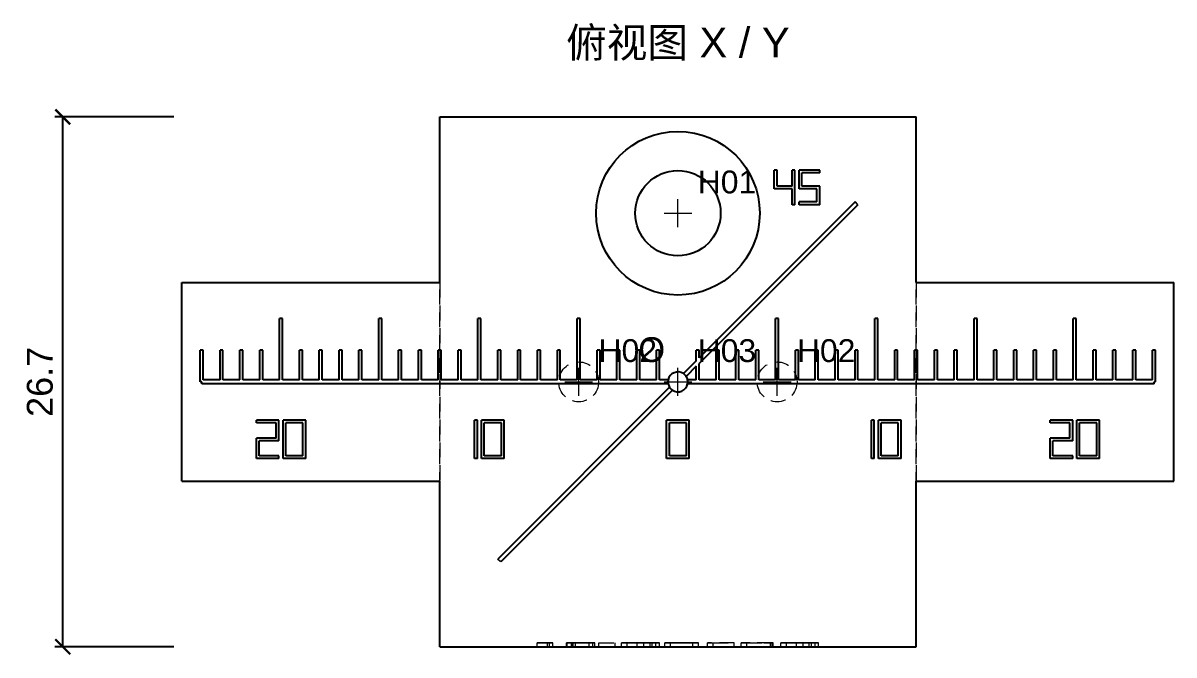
# Model space of a CAD drawing. Header units: millimetres. Extents: x 11 to 336, y 32 to 137.
# Drawn here: x 47.5 to 105.5, y 32.2 to 64.1 of the extents above; entities that cross this region are included whole.
import ezdxf
from ezdxf.enums import TextEntityAlignment as Align

# ---------------------------------------------------------------- set-up
doc = ezdxf.new("R2010")
doc.units = ezdxf.units.MM
doc.linetypes.add('WP_HIDDEN', pattern=[2.3, 1.5, -0.8])
for name, color, linetype, lineweight in [('ANNOTATIONS', 7, 'CONTINUOUS', 18), ('DIMENSIONS', 7, 'CONTINUOUS', 18), ('HIDDEN', 7, 'WP_HIDDEN', 13), ('VISIBLE', 7, 'CONTINUOUS', 25)]:
    doc.layers.add(name, color=color, linetype=linetype, lineweight=lineweight)
doc.styles.add('CJK', font='Arial Unicode.ttf')
doc.styles.add('OpenSansCondensed-Light', font='OpenSansCondensed-Light.ttf')
doc.dimstyles.new('EZDXF', dxfattribs={"dimtxt": 0.25, "dimasz": 0.175, "dimexe": 0.375, "dimexo": 0.125, "dimgap": 0.1, "dimtad": 1, "dimlfac": 100, "dimzin": 12, "dimdsep": 46, "dimtxsty": 'OpenSansCondensed-Light', "dimblk": 'ARCHTICK', "dimcen": 2.5, "dimazin": 3, "dimtfac": 0.5, "dimtmove": 2, "dimatfit": 3})

# ---------------------------------------------------------------- blocks, each defined once
blk = doc.blocks.new('_ARCHTICK')
at = {"color": 0, "linetype": 'BYBLOCK', "const_width": 0.15}
blk.add_lwpolyline([(-0.5, -0.5), (0.5, 0.5)], dxfattribs=at)

msp = doc.modelspace()

# ---------------------------------------------------------------- linework, layer by layer
at = {"layer": 'ANNOTATIONS'}
for p, q in [((80.5, 53.8), (80.5, 55.2)), ((79.8, 54.5), (81.2, 54.5)), ((75.5, 45.3), (75.5, 46.7)), ((80.5, 45.3), (80.5, 46.7)), ((85.5, 45.3), (85.5, 46.7)), ((74.8, 46), (76.2, 46)), ((79.8, 46), (81.2, 46)), ((84.8, 46), (86.2, 46))]:
    msp.add_line(p, q, dxfattribs=at)
at = {"layer": 'HIDDEN', "ltscale": 0.5}
for p, q in [((68.5, 32.65), (68.5, 59.35)), ((92.5, 32.65), (92.5, 59.35)), ((68.5, 51), (68.5, 41)), ((92.5, 51), (92.5, 41)), ((73.40695, 32.65), (73.40695, 32.85)), ((73.93601, 32.65), (73.93601, 32.85)), ((74.20053, 32.85), (73.93601, 32.85)), ((73.93601, 32.65), (74.20053, 32.65)), ((74.03006, 32.65), (74.03006, 32.85)), ((74.03006, 32.85), (74.20053, 32.85)), ((74.20053, 32.65), (74.03006, 32.65)), ((74.20053, 32.65), (74.20053, 32.85)), ((74.87802, 32.65), (74.87802, 32.85)), ((74.87802, 32.85), (75.15578, 32.85)), ((75.15578, 32.65), (74.87802, 32.65)), ((75.17341, 32.85), (74.92505, 32.85)), ((74.92505, 32.65), (74.92505, 32.85)), ((74.92505, 32.85), (75.13373, 32.85)), ((75.13373, 32.65), (74.92505, 32.65)), ((74.92505, 32.65), (75.17341, 32.65)), ((75.13373, 32.65), (75.13373, 32.85)), ((75.13373, 32.85), (76.20508, 32.85)), ((76.20508, 32.65), (75.13373, 32.65)), ((75.15578, 32.65), (75.15578, 32.85)), ((75.17341, 32.65), (75.17341, 32.85)), ((75.34536, 32.85), (75.22926, 32.85)), ((75.22926, 32.65), (75.22926, 32.85)), ((75.22926, 32.65), (75.34536, 32.65)), ((76.20508, 32.85), (75.34536, 32.85)), ((75.34536, 32.65), (75.34536, 32.85)), ((75.34536, 32.65), (76.20508, 32.65)), ((76.02578, 32.65), (76.02578, 32.85)), ((76.20508, 32.65), (76.20508, 32.85)), ((76.30648, 32.65), (76.30648, 32.85)), ((76.52251, 32.65), (76.52251, 32.85)), ((76.52251, 32.85), (77.3352, 32.85)), ((77.3352, 32.65), (76.52251, 32.65)), ((77.3352, 32.65), (77.3352, 32.85)), ((77.66587, 32.65), (77.66587, 32.85)), ((77.66587, 32.85), (78.62111, 32.85)), ((77.95097, 32.85), (77.66587, 32.85)), ((78.62111, 32.65), (77.66587, 32.65)), ((77.66587, 32.65), (77.95097, 32.65)), ((78.28163, 32.85), (77.95097, 32.85)), ((77.95097, 32.65), (77.95097, 32.85)), ((77.95097, 32.85), (78.56379, 32.85)), ((78.63287, 32.85), (77.95097, 32.85)), ((77.95097, 32.65), (78.28163, 32.65)), ((78.56379, 32.65), (77.95097, 32.65)), ((77.95097, 32.65), (78.63287, 32.65)), ((78.44035, 32.65), (78.44035, 32.85)), ((78.7813, 32.65), (78.7813, 32.85)), ((79.20601, 32.85), (78.92091, 32.85)), ((78.92091, 32.65), (79.20601, 32.65)), ((79.09432, 32.65), (79.09432, 32.85)), ((79.18985, 32.85), (79.5646, 32.85)), ((79.5646, 32.65), (79.18985, 32.65)), ((79.5646, 32.85), (79.20601, 32.85)), ((79.20601, 32.65), (79.20601, 32.85)), ((79.20601, 32.65), (79.5646, 32.65)), ((79.38824, 32.65), (79.38824, 32.85)), ((79.5646, 32.65), (79.5646, 32.85)), ((79.83941, 32.65), (79.83941, 32.85)), ((79.83941, 32.85), (80.12452, 32.85)), ((80.12452, 32.65), (79.83941, 32.65)), ((80.12452, 32.65), (80.12452, 32.85)), ((81.24876, 32.65), (81.24876, 32.85)), ((81.24876, 32.85), (81.53387, 32.85)), ((81.53387, 32.65), (81.24876, 32.65)), ((81.53387, 32.65), (81.53387, 32.85)), ((81.99679, 32.65), (81.99679, 32.85)), ((81.99679, 32.85), (82.2819, 32.85)), ((83.34295, 32.85), (81.99679, 32.85)), ((82.2819, 32.65), (81.99679, 32.65)), ((81.99679, 32.65), (83.34295, 32.65)), ((82.2819, 32.65), (82.2819, 32.85)), ((82.2819, 32.85), (83.34295, 32.85)), ((83.34295, 32.65), (82.2819, 32.65)), ((83.34295, 32.65), (83.34295, 32.85)), ((83.68831, 32.65), (83.68831, 32.85)), ((83.68831, 32.85), (85.24609, 32.85)), ((85.29606, 32.85), (83.68831, 32.85)), ((85.24609, 32.65), (83.68831, 32.65)), ((83.68831, 32.65), (85.29606, 32.65)), ((85.24609, 32.85), (83.97341, 32.85)), ((83.97341, 32.65), (83.97341, 32.85)), ((83.97341, 32.85), (85.16526, 32.85)), ((83.97341, 32.85), (85.29606, 32.85)), ((85.29606, 32.65), (83.97341, 32.65)), ((83.97341, 32.65), (85.16526, 32.65)), ((83.97341, 32.65), (85.24609, 32.65)), ((85.16526, 32.65), (85.16526, 32.85)), ((85.24609, 32.65), (85.24609, 32.85)), ((85.29606, 32.65), (85.29606, 32.85)), ((85.69432, 32.65), (85.69432, 32.85)), ((85.69432, 32.85), (86.64957, 32.85)), ((85.97943, 32.85), (85.69432, 32.85)), ((86.64957, 32.65), (85.69432, 32.65)), ((85.69432, 32.65), (85.97943, 32.65)), ((86.31009, 32.85), (85.97943, 32.85)), ((85.97943, 32.65), (85.97943, 32.85)), ((85.97943, 32.85), (86.59225, 32.85)), ((86.66132, 32.85), (85.97943, 32.85)), ((85.97943, 32.65), (86.31009, 32.65)), ((86.59225, 32.65), (85.97943, 32.65)), ((85.97943, 32.65), (86.66132, 32.65)), ((86.4688, 32.65), (86.4688, 32.85)), ((86.80975, 32.65), (86.80975, 32.85)), ((87.23447, 32.85), (86.94937, 32.85)), ((86.94937, 32.65), (87.23447, 32.65)), ((87.12278, 32.65), (87.12278, 32.85)), ((87.2183, 32.85), (87.59305, 32.85)), ((87.59305, 32.65), (87.2183, 32.65)), ((87.59305, 32.85), (87.23447, 32.85)), ((87.23447, 32.65), (87.23447, 32.85)), ((87.23447, 32.65), (87.59305, 32.65)), ((87.4167, 32.65), (87.4167, 32.85)), ((87.59305, 32.65), (87.59305, 32.85))]:
    msp.add_line(p, q, dxfattribs=at)
for points in [[(73.68544, 32.85), (73.53829, 32.85), (73.40695, 32.85)], [(73.40695, 32.85), (73.6149, 32.85), (73.79492, 32.85)], [(73.79492, 32.65), (73.61406, 32.65), (73.40695, 32.65)], [(73.40695, 32.65), (73.53925, 32.65), (73.68544, 32.65)], [(73.93601, 32.85), (73.8256, 32.85), (73.68544, 32.85)], [(73.68544, 32.65), (73.82475, 32.65), (73.93601, 32.65)], [(73.79492, 32.85), (73.87189, 32.85), (73.93674, 32.85), (73.98946, 32.85), (74.03006, 32.85)], [(74.03006, 32.65), (73.98872, 32.65), (73.93543, 32.65), (73.87066, 32.65), (73.79492, 32.65)], [(75.09038, 32.85), (75.00739, 32.85), (74.94434, 32.85), (74.90121, 32.85), (74.87802, 32.85)], [(74.87802, 32.65), (74.90084, 32.65), (74.94379, 32.65), (75.0071, 32.65), (75.09038, 32.65)], [(75.57021, 32.85), (75.43, 32.85), (75.30329, 32.85), (75.19008, 32.85), (75.09038, 32.85)], [(75.09038, 32.65), (75.19124, 32.65), (75.30563, 32.65), (75.43242, 32.65), (75.57021, 32.65)], [(75.15578, 32.85), (75.17631, 32.85), (75.20703, 32.85), (75.24795, 32.85), (75.29906, 32.85)], [(75.29906, 32.65), (75.24745, 32.65), (75.20642, 32.65), (75.17594, 32.65), (75.15578, 32.65)], [(75.33507, 32.85), (75.24322, 32.85), (75.17341, 32.85)], [(75.17341, 32.65), (75.24329, 32.65), (75.33507, 32.65)], [(75.22926, 32.85), (75.63634, 32.85)], [(75.63634, 32.65), (75.42712, 32.65), (75.22926, 32.65)], [(75.29906, 32.85), (75.42306, 32.85), (75.57021, 32.85)], [(75.57021, 32.65), (75.42319, 32.65), (75.29906, 32.65)], [(75.5658, 32.85), (75.44419, 32.85), (75.33507, 32.85)], [(75.33507, 32.65), (75.44432, 32.65), (75.5658, 32.65)], [(75.89866, 32.85), (75.75189, 32.85), (75.5658, 32.85)], [(75.5658, 32.65), (75.75122, 32.65), (75.89866, 32.65)], [(75.57021, 32.85), (75.74656, 32.85), (75.89352, 32.85)], [(76.13601, 32.85), (76.02294, 32.85), (75.89095, 32.85), (75.74004, 32.85), (75.57021, 32.85)], [(75.57021, 32.65), (75.73732, 32.65), (75.88922, 32.65), (76.02282, 32.65), (76.13601, 32.65)], [(75.89352, 32.65), (75.74668, 32.65), (75.57021, 32.65)], [(75.63634, 32.85), (75.77191, 32.85), (75.89646, 32.85), (76.00999, 32.85), (76.11249, 32.85)], [(76.11249, 32.65), (76.01023, 32.65), (75.89611, 32.65), (75.63634, 32.65)], [(75.89352, 32.85), (75.95139, 32.85), (75.99272, 32.85), (76.01752, 32.85), (76.02578, 32.85)], [(76.02578, 32.65), (76.01776, 32.65), (75.99324, 32.65), (75.95183, 32.65), (75.89352, 32.65)], [(76.02578, 32.85), (76.01784, 32.85), (75.994, 32.85), (75.95428, 32.85), (75.89866, 32.85)], [(75.89866, 32.65), (75.95471, 32.65), (75.9945, 32.65), (76.01806, 32.65), (76.02578, 32.65)], [(76.11249, 32.85), (76.19736, 32.85), (76.25798, 32.85), (76.29436, 32.85), (76.30648, 32.85)], [(76.30648, 32.65), (76.29472, 32.65), (76.25867, 32.65), (76.19779, 32.65), (76.11249, 32.65)], [(76.30648, 32.85), (76.29582, 32.85), (76.26386, 32.85), (76.21059, 32.85), (76.13601, 32.85)], [(76.13601, 32.65), (76.21078, 32.65), (76.26422, 32.65), (76.29603, 32.65), (76.30648, 32.65)], [(78.44035, 32.85), (78.37642, 32.85), (78.28163, 32.85)], [(78.28163, 32.65), (78.37604, 32.65), (78.44035, 32.65)], [(78.57041, 32.85), (78.44035, 32.85)], [(78.44035, 32.65), (78.57041, 32.65)], [(78.56379, 32.85), (78.6562, 32.85), (78.73794, 32.85), (78.80903, 32.85), (78.86947, 32.85)], [(78.86947, 32.65), (78.80799, 32.65), (78.73624, 32.65), (78.56379, 32.65)], [(78.71516, 32.85), (78.57041, 32.85)], [(78.57041, 32.65), (78.71516, 32.65)], [(78.62111, 32.85), (78.7565, 32.85), (78.87462, 32.85), (78.97547, 32.85), (79.05905, 32.85)], [(79.05905, 32.65), (78.97229, 32.65), (78.86939, 32.65), (78.75183, 32.65), (78.62111, 32.65)], [(78.98337, 32.85), (78.91985, 32.85), (78.84026, 32.85), (78.7446, 32.85), (78.63287, 32.85)], [(78.63287, 32.65), (78.74195, 32.65), (78.83754, 32.65), (78.91836, 32.65), (78.98337, 32.65)], [(78.92091, 32.85), (78.80701, 32.85), (78.71516, 32.85)], [(78.71516, 32.65), (78.80866, 32.65), (78.92091, 32.65)], [(79.23981, 32.85), (79.15549, 32.85), (79.05097, 32.85), (78.92624, 32.85), (78.7813, 32.85)], [(78.7813, 32.85), (78.88086, 32.85), (78.95324, 32.85)], [(78.95324, 32.65), (78.88047, 32.65), (78.7813, 32.65)], [(78.7813, 32.65), (78.92173, 32.65), (79.04629, 32.65), (79.15292, 32.65), (79.23981, 32.65)], [(78.86947, 32.85), (78.96647, 32.85), (79.03701, 32.85)], [(79.03701, 32.65), (78.96636, 32.65), (78.86947, 32.65)], [(78.95324, 32.85), (79.18985, 32.85)], [(79.18985, 32.65), (78.95324, 32.65)], [(79.09432, 32.85), (79.08739, 32.85), (79.06658, 32.85), (79.03191, 32.85), (78.98337, 32.85)], [(78.98337, 32.65), (79.03188, 32.65), (79.06662, 32.65), (79.08742, 32.65), (79.09432, 32.65)], [(79.03701, 32.85), (79.07999, 32.85), (79.09432, 32.85)], [(79.09432, 32.65), (79.07999, 32.65), (79.03701, 32.65)], [(79.05905, 32.85), (79.19389, 32.85), (79.2986, 32.85)], [(79.2986, 32.65), (79.19409, 32.65), (79.05905, 32.65)], [(79.38824, 32.85), (79.37897, 32.85), (79.35114, 32.85), (79.30475, 32.85), (79.23981, 32.85)], [(79.23981, 32.65), (79.3048, 32.65), (79.35132, 32.65), (79.37909, 32.65), (79.38824, 32.65)], [(79.2986, 32.85), (79.33782, 32.85), (79.36583, 32.85), (79.38264, 32.85), (79.38824, 32.85)], [(79.38824, 32.65), (79.38267, 32.65), (79.36587, 32.65), (79.33783, 32.65), (79.2986, 32.65)], [(79.92171, 32.85), (79.8857, 32.85), (79.85999, 32.85), (79.84456, 32.85), (79.83941, 32.85)], [(79.83941, 32.65), (79.84413, 32.65), (79.85888, 32.65), (79.88449, 32.65), (79.92171, 32.65)], [(80.19653, 32.85), (80.10716, 32.85), (80.03156, 32.85), (79.96975, 32.85), (79.92171, 32.85)], [(79.92171, 32.65), (79.9697, 32.65), (80.03169, 32.65), (80.10745, 32.65), (80.19653, 32.65)], [(80.12452, 32.85), (80.13756, 32.85), (80.17669, 32.85)], [(80.17669, 32.65), (80.13692, 32.65), (80.12452, 32.65)], [(80.17669, 32.85), (80.2476, 32.85), (80.35598, 32.85)], [(80.35598, 32.65), (80.24763, 32.65), (80.17669, 32.65)], [(80.69178, 32.85), (80.5473, 32.85), (80.4166, 32.85), (80.29967, 32.85), (80.19653, 32.85)], [(80.19653, 32.65), (80.30234, 32.65), (80.4209, 32.65), (80.5511, 32.65), (80.69178, 32.65)], [(80.35598, 32.85), (80.49724, 32.85), (80.6668, 32.85)], [(80.6668, 32.65), (80.49812, 32.65), (80.35598, 32.65)], [(80.6668, 32.85), (80.81275, 32.85), (80.93611, 32.85), (81.03687, 32.85), (81.11503, 32.85)], [(81.11503, 32.65), (81.03396, 32.65), (80.93057, 32.65), (80.80726, 32.65), (80.6668, 32.65)], [(81.19512, 32.85), (81.09175, 32.85), (80.9734, 32.85), (80.84008, 32.85), (80.69178, 32.85)], [(80.69178, 32.65), (80.83598, 32.65), (80.96885, 32.65), (81.089, 32.65), (81.19512, 32.65)], [(81.11503, 32.85), (81.17354, 32.85), (81.21533, 32.85), (81.24041, 32.85), (81.24876, 32.85)], [(81.24876, 32.65), (81.24159, 32.65), (81.21841, 32.65), (81.17682, 32.65), (81.11503, 32.65)], [(81.46039, 32.85), (81.41625, 32.85), (81.35733, 32.85), (81.28362, 32.85), (81.19512, 32.85)], [(81.19512, 32.65), (81.28298, 32.65), (81.35681, 32.65), (81.41605, 32.65), (81.46039, 32.65)], [(81.53387, 32.85), (81.5155, 32.85), (81.46039, 32.85)], [(81.46039, 32.65), (81.49353, 32.65), (81.5164, 32.65), (81.53387, 32.65)], [(86.4688, 32.85), (86.40488, 32.85), (86.31009, 32.85)], [(86.31009, 32.65), (86.4045, 32.65), (86.4688, 32.65)], [(86.59886, 32.85), (86.4688, 32.85)], [(86.4688, 32.65), (86.59886, 32.65)], [(86.59225, 32.85), (86.68465, 32.85), (86.7664, 32.85), (86.83749, 32.85), (86.89793, 32.85)], [(86.89793, 32.65), (86.83644, 32.65), (86.7647, 32.65), (86.59225, 32.65)], [(86.74362, 32.85), (86.59886, 32.85)], [(86.59886, 32.65), (86.74362, 32.65)], [(86.64957, 32.85), (86.78495, 32.85), (86.90307, 32.85), (87.00392, 32.85), (87.08751, 32.85)], [(87.08751, 32.65), (87.00075, 32.65), (86.89784, 32.65), (86.78028, 32.65), (86.64957, 32.65)], [(87.01182, 32.85), (86.94831, 32.85), (86.86872, 32.85), (86.77306, 32.85), (86.66132, 32.85)], [(86.66132, 32.65), (86.7704, 32.65), (86.86599, 32.65), (86.94682, 32.65), (87.01182, 32.65)], [(86.94937, 32.85), (86.83547, 32.85), (86.74362, 32.85)], [(86.74362, 32.65), (86.83711, 32.65), (86.94937, 32.65)], [(87.26827, 32.85), (87.18395, 32.85), (87.07943, 32.85), (86.95469, 32.85), (86.80975, 32.85)], [(86.80975, 32.85), (86.90932, 32.85), (86.9817, 32.85)], [(86.9817, 32.65), (86.90893, 32.65), (86.80975, 32.65)], [(86.80975, 32.65), (86.95019, 32.65), (87.07475, 32.65), (87.18138, 32.65), (87.26827, 32.65)], [(86.89793, 32.85), (86.99492, 32.85), (87.06546, 32.85)], [(87.06546, 32.65), (86.99482, 32.65), (86.89793, 32.65)], [(86.9817, 32.85), (87.2183, 32.85)], [(87.2183, 32.65), (86.9817, 32.65)], [(87.12278, 32.85), (87.11584, 32.85), (87.09504, 32.85), (87.06037, 32.85), (87.01182, 32.85)], [(87.01182, 32.65), (87.06033, 32.65), (87.09507, 32.65), (87.11588, 32.65), (87.12278, 32.65)], [(87.06546, 32.85), (87.10845, 32.85), (87.12278, 32.85)], [(87.12278, 32.65), (87.10845, 32.65), (87.06546, 32.65)], [(87.08751, 32.85), (87.22234, 32.85), (87.32705, 32.85)], [(87.32705, 32.65), (87.22255, 32.65), (87.08751, 32.65)], [(87.4167, 32.85), (87.40742, 32.85), (87.37959, 32.85), (87.33321, 32.85), (87.26827, 32.85)], [(87.26827, 32.65), (87.33325, 32.65), (87.37977, 32.65), (87.40754, 32.65), (87.4167, 32.65)], [(87.32705, 32.85), (87.36627, 32.85), (87.39429, 32.85), (87.4111, 32.85), (87.4167, 32.85)], [(87.4167, 32.65), (87.41112, 32.65), (87.39433, 32.65), (87.36629, 32.65), (87.32705, 32.65)]]:
    msp.add_lwpolyline(points, dxfattribs=at)
for centre, radius in [((75.5, 46), 1.005), ((85.5, 46), 1.005), ((80.5, 46), 0.5)]:
    msp.add_circle(centre, radius, dxfattribs=at)
at = {"layer": 'VISIBLE'}
for p, q in [((68.5, 51), (68.5, 59.35)), ((68.5, 59.35), (92.5, 59.35)), ((92.5, 51), (92.5, 59.35)), ((85.355, 55.73), (85.355, 56.67)), ((85.495, 56.67), (85.355, 56.67)), ((85.495, 55.87), (85.495, 56.67)), ((86.255, 55.87), (86.255, 56.67)), ((86.395, 56.67), (86.255, 56.67)), ((86.395, 54.93), (86.395, 56.67)), ((86.605, 55.73), (86.605, 56.67)), ((87.645, 56.67), (86.605, 56.67)), ((87.645, 56.53), (86.745, 56.53)), ((86.745, 55.87), (86.745, 56.53)), ((87.645, 56.53), (87.645, 56.67)), ((86.255, 55.73), (85.355, 55.73)), ((86.255, 55.87), (85.495, 55.87)), ((86.255, 54.93), (86.255, 55.73)), ((87.505, 55.73), (86.605, 55.73)), ((87.645, 55.87), (86.745, 55.87)), ((87.505, 55.07), (87.505, 55.73)), ((87.645, 54.93), (87.645, 55.87)), ((89.42929, 55.07071), (81.575, 47.21642)), ((89.57071, 54.92929), (81.575, 46.93358)), ((86.395, 54.93), (86.255, 54.93)), ((86.605, 54.93), (86.605, 55.07)), ((87.505, 55.07), (86.605, 55.07)), ((87.645, 54.93), (86.605, 54.93)), ((89.57071, 54.92929), (89.42929, 55.07071)), ((55.5, 51), (68.5, 51)), ((55.5, 41), (55.5, 51)), ((92.5, 51), (105.5, 51)), ((105.5, 41), (105.5, 51)), ((60.425, 46.1), (60.425, 49.2)), ((60.575, 49.2), (60.425, 49.2)), ((60.575, 46.1), (60.575, 49.2)), ((65.425, 46.1), (65.425, 49.2)), ((65.575, 49.2), (65.425, 49.2)), ((65.575, 46.1), (65.575, 49.2)), ((70.425, 46.1), (70.425, 49.2)), ((70.575, 49.2), (70.425, 49.2)), ((70.575, 46.1), (70.575, 49.2)), ((75.425, 46.1), (75.425, 49.2)), ((75.575, 49.2), (75.425, 49.2)), ((75.575, 46.1), (75.575, 49.2)), ((85.425, 46.1), (85.425, 49.2)), ((85.575, 49.2), (85.425, 49.2)), ((85.575, 46.1), (85.575, 49.2)), ((90.425, 46.1), (90.425, 49.2)), ((90.575, 49.2), (90.425, 49.2)), ((90.575, 46.1), (90.575, 49.2)), ((95.425, 46.1), (95.425, 49.2)), ((95.575, 49.2), (95.425, 49.2)), ((95.575, 46.1), (95.575, 49.2)), ((100.425, 46.1), (100.425, 49.2)), ((100.575, 49.2), (100.425, 49.2)), ((100.575, 46.1), (100.575, 49.2)), ((56.425, 46), (56.425, 47.6)), ((56.575, 47.6), (56.425, 47.6)), ((56.575, 46.1), (56.575, 47.6)), ((57.425, 46.1), (57.425, 47.6)), ((57.575, 47.6), (57.425, 47.6)), ((57.575, 46.1), (57.575, 47.6)), ((58.425, 46.1), (58.425, 47.6)), ((58.575, 47.6), (58.425, 47.6)), ((58.575, 46.1), (58.575, 47.6)), ((59.425, 46.1), (59.425, 47.6)), ((59.575, 47.6), (59.425, 47.6)), ((59.575, 46.1), (59.575, 47.6)), ((61.425, 46.1), (61.425, 47.6)), ((61.575, 47.6), (61.425, 47.6)), ((61.575, 46.1), (61.575, 47.6)), ((62.425, 46.1), (62.425, 47.6)), ((62.575, 47.6), (62.425, 47.6)), ((62.575, 46.1), (62.575, 47.6)), ((63.425, 46.1), (63.425, 47.6)), ((63.575, 47.6), (63.425, 47.6)), ((63.575, 46.1), (63.575, 47.6)), ((64.425, 46.1), (64.425, 47.6)), ((64.575, 47.6), (64.425, 47.6)), ((64.575, 46.1), (64.575, 47.6)), ((66.425, 46.1), (66.425, 47.6)), ((66.575, 47.6), (66.425, 47.6)), ((66.575, 46.1), (66.575, 47.6)), ((67.425, 46.1), (67.425, 47.6)), ((67.575, 47.6), (67.425, 47.6)), ((67.575, 46.1), (67.575, 47.6)), ((68.425, 46.1), (68.425, 47.6)), ((68.575, 47.6), (68.425, 47.6)), ((68.575, 46.1), (68.575, 47.6)), ((69.425, 46.1), (69.425, 47.6)), ((69.575, 47.6), (69.425, 47.6)), ((69.575, 46.1), (69.575, 47.6)), ((71.425, 46.1), (71.425, 47.6)), ((71.575, 47.6), (71.425, 47.6)), ((71.575, 46.1), (71.575, 47.6)), ((72.425, 46.1), (72.425, 47.6)), ((72.575, 47.6), (72.425, 47.6)), ((72.575, 46.1), (72.575, 47.6)), ((73.425, 46.1), (73.425, 47.6)), ((73.575, 47.6), (73.425, 47.6)), ((73.575, 46.1), (73.575, 47.6)), ((74.425, 46.1), (74.425, 47.6)), ((74.575, 47.6), (74.425, 47.6)), ((74.575, 46.1), (74.575, 47.6)), ((76.425, 46.1), (76.425, 47.6)), ((76.575, 47.6), (76.425, 47.6)), ((76.575, 46.1), (76.575, 47.6)), ((77.425, 46.1), (77.425, 47.6)), ((77.575, 47.6), (77.425, 47.6)), ((77.575, 46.1), (77.575, 47.6)), ((78.425, 46.1), (78.425, 47.6)), ((78.575, 47.6), (78.425, 47.6)), ((78.575, 46.1), (78.575, 47.6)), ((79.425, 46.1), (79.425, 47.6)), ((79.575, 47.6), (79.425, 47.6)), ((79.575, 46.1), (79.575, 47.6)), ((81.425, 47.06642), (81.425, 47.6)), ((81.575, 47.6), (81.425, 47.6)), ((81.575, 47.21642), (81.575, 47.6)), ((82.425, 46.1), (82.425, 47.6)), ((82.575, 47.6), (82.425, 47.6)), ((82.575, 46.1), (82.575, 47.6)), ((83.425, 46.1), (83.425, 47.6)), ((83.575, 47.6), (83.425, 47.6)), ((83.575, 46.1), (83.575, 47.6)), ((84.425, 46.1), (84.425, 47.6)), ((84.575, 47.6), (84.425, 47.6)), ((84.575, 46.1), (84.575, 47.6)), ((86.425, 46.1), (86.425, 47.6)), ((86.575, 47.6), (86.425, 47.6)), ((86.575, 46.1), (86.575, 47.6)), ((87.425, 46.1), (87.425, 47.6)), ((87.575, 47.6), (87.425, 47.6)), ((87.575, 46.1), (87.575, 47.6)), ((88.425, 46.1), (88.425, 47.6)), ((88.575, 47.6), (88.425, 47.6)), ((88.575, 46.1), (88.575, 47.6)), ((89.425, 46.1), (89.425, 47.6)), ((89.575, 47.6), (89.425, 47.6)), ((89.575, 46.1), (89.575, 47.6)), ((91.425, 46.1), (91.425, 47.6)), ((91.575, 47.6), (91.425, 47.6)), ((91.575, 46.1), (91.575, 47.6)), ((92.425, 46.1), (92.425, 47.6)), ((92.575, 47.6), (92.425, 47.6)), ((92.575, 46.1), (92.575, 47.6)), ((93.425, 46.1), (93.425, 47.6)), ((93.575, 47.6), (93.425, 47.6)), ((93.575, 46.1), (93.575, 47.6)), ((94.425, 46.1), (94.425, 47.6)), ((94.575, 47.6), (94.425, 47.6)), ((94.575, 46.1), (94.575, 47.6)), ((96.425, 46.1), (96.425, 47.6)), ((96.575, 47.6), (96.425, 47.6)), ((96.575, 46.1), (96.575, 47.6)), ((97.425, 46.1), (97.425, 47.6)), ((97.575, 47.6), (97.425, 47.6)), ((97.575, 46.1), (97.575, 47.6)), ((98.425, 46.1), (98.425, 47.6)), ((98.575, 47.6), (98.425, 47.6)), ((98.575, 46.1), (98.575, 47.6)), ((99.425, 46.1), (99.425, 47.6)), ((99.575, 47.6), (99.425, 47.6)), ((99.575, 46.1), (99.575, 47.6)), ((101.425, 46.1), (101.425, 47.6)), ((101.575, 47.6), (101.425, 47.6)), ((101.575, 46.1), (101.575, 47.6)), ((102.425, 46.1), (102.425, 47.6)), ((102.575, 47.6), (102.425, 47.6)), ((102.575, 46.1), (102.575, 47.6)), ((103.425, 46.1), (103.425, 47.6)), ((103.575, 47.6), (103.425, 47.6)), ((103.575, 46.1), (103.575, 47.6)), ((104.425, 46.1), (104.425, 47.6)), ((104.575, 47.6), (104.425, 47.6)), ((104.575, 46), (104.575, 47.6)), ((81.425, 47.06642), (80.7757, 46.41712)), ((81.425, 46.78358), (80.91712, 46.2757)), ((81.425, 46.1), (81.425, 46.78358)), ((81.575, 46.1), (81.575, 46.93358)), ((56.5, 46), (56.425, 46)), ((56.5, 45.9), (56.5, 46)), ((80.0101, 45.9), (56.5, 45.9)), ((57.425, 46.1), (56.575, 46.1)), ((58.425, 46.1), (57.575, 46.1)), ((59.425, 46.1), (58.575, 46.1)), ((60.425, 46.1), (59.575, 46.1)), ((61.425, 46.1), (60.575, 46.1)), ((62.425, 46.1), (61.575, 46.1)), ((63.425, 46.1), (62.575, 46.1)), ((64.425, 46.1), (63.575, 46.1)), ((65.425, 46.1), (64.575, 46.1)), ((66.425, 46.1), (65.575, 46.1)), ((67.425, 46.1), (66.575, 46.1)), ((68.425, 46.1), (67.575, 46.1)), ((69.425, 46.1), (68.575, 46.1)), ((70.425, 46.1), (69.575, 46.1)), ((71.425, 46.1), (70.575, 46.1)), ((72.425, 46.1), (71.575, 46.1)), ((73.425, 46.1), (72.575, 46.1)), ((74.425, 46.1), (73.575, 46.1)), ((75.425, 46.1), (74.575, 46.1)), ((76.425, 46.1), (75.575, 46.1)), ((77.425, 46.1), (76.575, 46.1)), ((78.425, 46.1), (77.575, 46.1)), ((79.425, 46.1), (78.575, 46.1)), ((80.0101, 46.1), (79.575, 46.1)), ((81.425, 46.1), (80.9899, 46.1)), ((104.5, 45.9), (80.9899, 45.9)), ((82.425, 46.1), (81.575, 46.1)), ((83.425, 46.1), (82.575, 46.1)), ((84.425, 46.1), (83.575, 46.1)), ((85.425, 46.1), (84.575, 46.1)), ((86.425, 46.1), (85.575, 46.1)), ((87.425, 46.1), (86.575, 46.1)), ((88.425, 46.1), (87.575, 46.1)), ((89.425, 46.1), (88.575, 46.1)), ((90.425, 46.1), (89.575, 46.1)), ((91.425, 46.1), (90.575, 46.1)), ((92.425, 46.1), (91.575, 46.1)), ((93.425, 46.1), (92.575, 46.1)), ((94.425, 46.1), (93.575, 46.1)), ((95.425, 46.1), (94.575, 46.1)), ((96.425, 46.1), (95.575, 46.1)), ((97.425, 46.1), (96.575, 46.1)), ((98.425, 46.1), (97.575, 46.1)), ((99.425, 46.1), (98.575, 46.1)), ((100.425, 46.1), (99.575, 46.1)), ((101.425, 46.1), (100.575, 46.1)), ((102.425, 46.1), (101.575, 46.1)), ((103.425, 46.1), (102.575, 46.1)), ((104.425, 46.1), (103.575, 46.1)), ((104.575, 46), (104.5, 46)), ((104.5, 45.9), (104.5, 46)), ((80.08288, 45.7243), (71.42929, 37.07071)), ((80.2243, 45.58288), (71.57071, 36.92929)), ((59.255, 43.93), (59.255, 44.07)), ((60.395, 44.07), (59.255, 44.07)), ((60.255, 43.93), (59.255, 43.93)), ((60.255, 43.17), (60.255, 43.93)), ((60.395, 43.03), (60.395, 44.07)), ((60.605, 42.13), (60.605, 44.07)), ((61.745, 44.07), (60.605, 44.07)), ((61.605, 43.93), (60.745, 43.93)), ((60.745, 42.27), (60.745, 43.93)), ((61.605, 42.27), (61.605, 43.93)), ((61.745, 42.13), (61.745, 44.07)), ((70.255, 42.13), (70.255, 44.07)), ((70.395, 44.07), (70.255, 44.07)), ((70.395, 42.13), (70.395, 44.07)), ((70.605, 42.13), (70.605, 44.07)), ((71.745, 44.07), (70.605, 44.07)), ((71.605, 43.93), (70.745, 43.93)), ((70.745, 42.27), (70.745, 43.93)), ((71.605, 42.27), (71.605, 43.93)), ((71.745, 42.13), (71.745, 44.07)), ((79.93, 42.13), (79.93, 44.07)), ((81.07, 44.07), (79.93, 44.07)), ((80.07, 42.27), (80.07, 43.93)), ((80.93, 43.93), (80.07, 43.93)), ((80.93, 42.27), (80.93, 43.93)), ((81.07, 42.13), (81.07, 44.07)), ((90.255, 42.13), (90.255, 44.07)), ((90.395, 44.07), (90.255, 44.07)), ((90.395, 42.13), (90.395, 44.07)), ((90.605, 42.13), (90.605, 44.07)), ((91.745, 44.07), (90.605, 44.07)), ((90.745, 42.27), (90.745, 43.93)), ((91.605, 43.93), (90.745, 43.93)), ((91.605, 42.27), (91.605, 43.93)), ((91.745, 42.13), (91.745, 44.07)), ((99.255, 43.93), (99.255, 44.07)), ((100.395, 44.07), (99.255, 44.07)), ((100.255, 43.93), (99.255, 43.93)), ((100.255, 43.17), (100.255, 43.93)), ((100.395, 43.03), (100.395, 44.07)), ((100.605, 42.13), (100.605, 44.07)), ((101.745, 44.07), (100.605, 44.07)), ((101.605, 43.93), (100.745, 43.93)), ((100.745, 42.27), (100.745, 43.93)), ((101.605, 42.27), (101.605, 43.93)), ((101.745, 42.13), (101.745, 44.07)), ((59.255, 42.13), (59.255, 43.17)), ((60.255, 43.17), (59.255, 43.17)), ((60.395, 43.03), (59.395, 43.03)), ((59.395, 42.27), (59.395, 43.03)), ((99.255, 42.13), (99.255, 43.17)), ((100.255, 43.17), (99.255, 43.17)), ((100.395, 43.03), (99.395, 43.03)), ((99.395, 42.27), (99.395, 43.03)), ((60.395, 42.13), (59.255, 42.13)), ((60.395, 42.27), (59.395, 42.27)), ((60.395, 42.13), (60.395, 42.27)), ((61.745, 42.13), (60.605, 42.13)), ((61.605, 42.27), (60.745, 42.27)), ((70.395, 42.13), (70.255, 42.13)), ((71.745, 42.13), (70.605, 42.13)), ((71.605, 42.27), (70.745, 42.27)), ((81.07, 42.13), (79.93, 42.13)), ((80.93, 42.27), (80.07, 42.27)), ((90.395, 42.13), (90.255, 42.13)), ((91.745, 42.13), (90.605, 42.13)), ((91.605, 42.27), (90.745, 42.27)), ((100.395, 42.13), (99.255, 42.13)), ((100.395, 42.27), (99.395, 42.27)), ((100.395, 42.13), (100.395, 42.27)), ((101.745, 42.13), (100.605, 42.13)), ((101.605, 42.27), (100.745, 42.27)), ((55.5, 41), (68.5, 41)), ((68.5, 32.65), (68.5, 41)), ((92.5, 32.65), (92.5, 41)), ((92.5, 41), (105.5, 41)), ((71.57071, 36.92929), (71.42929, 37.07071)), ((68.5, 32.65), (92.5, 32.65))]:
    msp.add_line(p, q, dxfattribs=at)
for radius in [4.125, 2.15]:
    msp.add_circle((80.5, 54.5), radius, dxfattribs=at)
for start, end in [(56.536959, 168.463041), (33.463041, 56.536959), (168.463041, 180), (180, 191.536959), (191.536959, 213.463041), (236.536959, 348.463041), (11.536959, 33.463041), (348.463041, 11.536959), (213.463041, 236.536959)]:
    msp.add_arc((80.5, 46), 0.5, start, end, dxfattribs=at)

# ---------------------------------------------------------------- texts
at = {"layer": 'ANNOTATIONS', "style": 'CJK'}
msp.add_text('俯视图 X / Y', height=1.5, dxfattribs=at).set_placement((80.5, 62.35), align=Align.CENTER)
for s, height, p in [('H01', 1.15, (81.5, 55.5)), ('H02', 1.15, (76.5, 47)), ('O', 1.25, (78.5, 47)), ('H03', 1.15, (81.5, 47)), ('H02', 1.15, (86.5, 47))]:
    msp.add_text(s, height=height, dxfattribs=at).set_placement(p)

# ---------------------------------------------------------------- dimensions: what is measured, and where the dimension line sits
at = {"layer": 'DIMENSIONS'}
msp.add_linear_dim(base=(49.5, 32.65), p1=(55.5, 32.65), p2=(55.5, 59.35), angle=90, dimstyle='EZDXF', override={"dimtxt": 1.3, "dimasz": 0.75, "dimexe": 0.4, "dimexo": 0.4, "dimgap": 0.5, "dimdec": 4, "dimlfac": 1, "dimzin": 8, "dimtxsty": 'CJK', "dimclrd": 7, "dimclre": 7, "dimclrt": 7}, dxfattribs=at).render()

doc.saveas('drawing.dxf')
